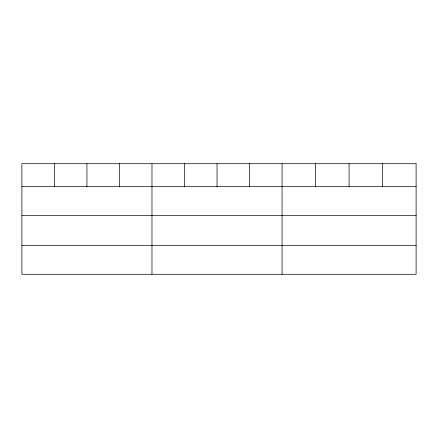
<?xml version="1.0" encoding="UTF-8"?>
<svg xmlns="http://www.w3.org/2000/svg" width="438" height="438" viewBox="0 0 438 438"><rect width="100%" height="100%" fill="white"/><g stroke="black" fill="none" stroke-linecap="round" stroke-linejoin="round"><path stroke-width="0.66" d="M21.9 186.648L416.1 186.648M21.9 215.573L416.1 215.573M21.9 245.368L416.1 245.368M382.593 163.708L382.593 186.648M349.086 163.708L349.086 186.648M315.579 163.708L315.579 186.648M282.072 163.708L282.072 274.292M249.55 163.708L249.55 186.648M217.029 163.708L217.029 186.648M184.507 163.708L184.507 186.648M151.986 163.708L151.986 274.292M119.464 163.708L119.464 186.648M86.943 163.708L86.943 186.648M54.422 163.708L54.422 186.648M416.1 163.708L21.9 163.708L21.9 274.292L416.1 274.292L416.1 163.708"/></g></svg>
